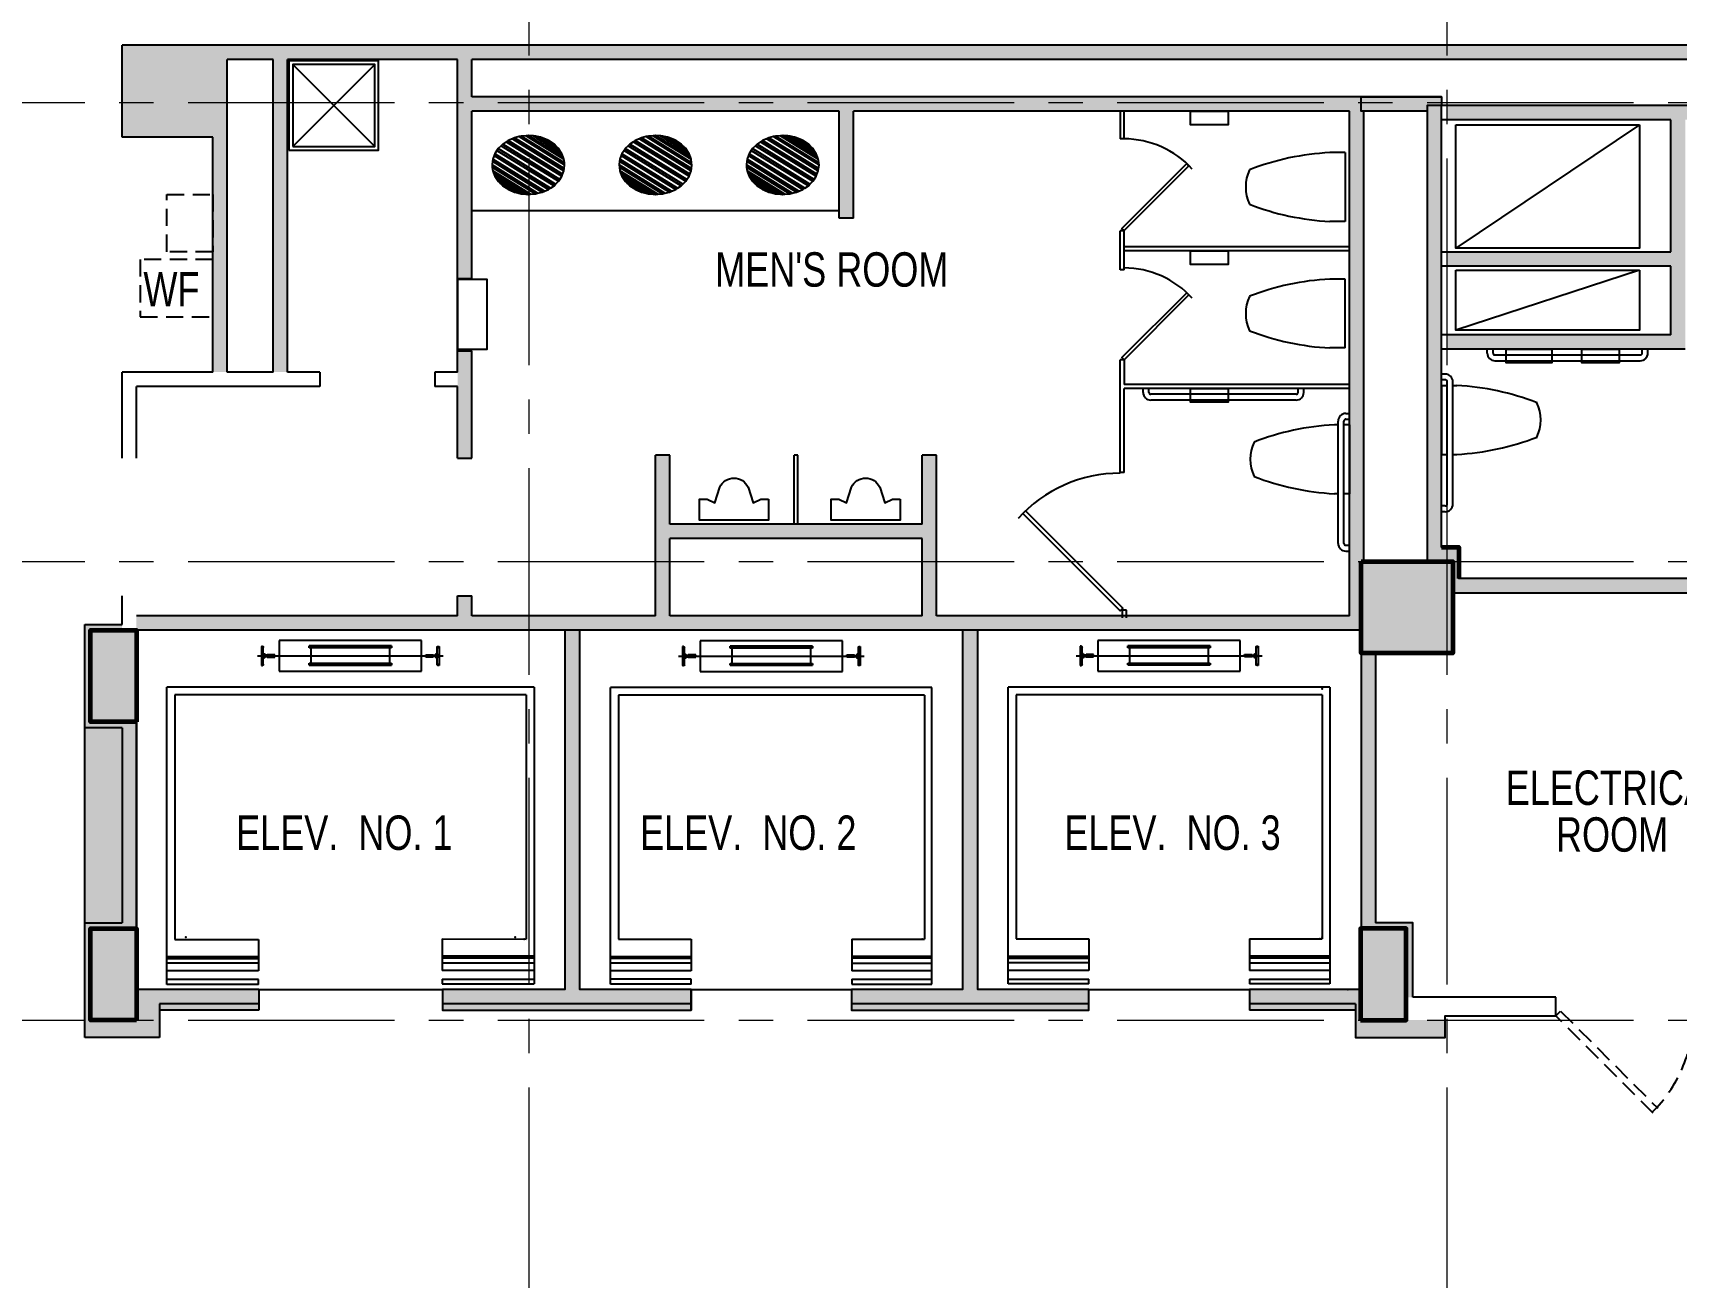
# Model space of a CAD drawing. Header units: inches. Extents: x -58 to 2079, y -173 to 1932.
# Drawn here: x 549.2 to 978.9, y 803.8 to 1129.3 of the extents above; entities that cross this region are included whole.
import ezdxf
from ezdxf.enums import TextEntityAlignment as Align

# ---------------------------------------------------------------- set-up
doc = ezdxf.new("R2010")
doc.units = ezdxf.units.IN
doc.header["$LTSCALE"] = 72
doc.header["$MEASUREMENT"] = 0
doc.linetypes.add('CENTER2', pattern=[1.125, 0.75, -0.125, 0.125, -0.125])
doc.linetypes.add('HIDDEN4', pattern=[0.09375, 0.0625, -0.03125])
doc.layers.get('0').update_dxf_attribs({"linetype": 'CONTINUOUS'})
for name, color, linetype in [('A-Anno-Bldg', 7, 'CONTINUOUS'), ('A-Door-Demo', 7, 'HIDDEN4'), ('A-Flor-Evtr', 144, 'CONTINUOUS'), ('A-Flor-Pfix-Demo', 7, 'HIDDEN4'), ('A-Flor-Pfix-Exst', 43, 'CONTINUOUS'), ('A-Flor-Spcl', 6, 'CONTINUOUS'), ('A-Wall-Bldg', 235, 'CONTINUOUS')]:
    doc.layers.add(name, color=color, linetype=linetype)
doc.layers.add('S-Cols-Patt', color=5, linetype='CONTINUOUS', lineweight=60)
doc.layers.add('S-Grid', color=8, linetype='CENTER2', lineweight=13)
doc.styles.add('1024-3rd Floor Background$0$ARIAL', font='arial.ttf', dxfattribs={"width": 0.75, "height": 12})

msp = doc.modelspace()

# ---------------------------------------------------------------- hatches: boundary and pattern name
at = {"true_color": 0x939598}
h = msp.add_hatch(color=252, dxfattribs=at)
h.dxf.hatch_style = 1
h.paths.add_polyline_path([(679, 1126), (572.5, 1126), (572.5, 1111), (600, 1111), (600, 1122.25), (612, 1122.25), (612, 1111), (615.75, 1111), (615.75, 1122.25), (660.25, 1122.25), (660.25, 1111), (679, 1111), (679, 1112.5), (664, 1112.5), (664, 1122.25), (679, 1122.25)])
h.paths.add_polyline_path([(664, 1108.75), (679, 1108.75), (679, 1111), (660.25, 1111), (660.25, 1065), (664, 1065)])
h.paths.add_polyline_path([(600, 1111), (572.5, 1111), (572.5, 1102), (596.25, 1102), (596.25, 1040.5), (600, 1040.5)])
h.paths.add_polyline_path([(615.75, 1111), (612, 1111), (612, 1040.5), (615.75, 1040.5)])
h.paths.add_polyline_path([(664, 1046.09), (660.25, 1046.09), (660.25, 1040.5), (660.25, 1036.75), (660.25, 1018), (664, 1018)])
h.paths.add_polyline_path([(919, 1126), (679, 1126), (679, 1122.25), (919, 1122.25)])
h = msp.add_hatch(color=252, dxfattribs=at)
h.dxf.hatch_style = 1
h.paths.add_polyline_path([(1159, 1110.25), (919, 1110.25), (919, 1106.5), (977.5, 1106.5), (977.5, 1072), (919, 1072), (919, 1068.25), (977.5, 1068.25), (977.5, 1050.25), (919, 1050.25), (919, 1046.5), (981.25, 1046.5), (981.25, 1106.5), (1113.25, 1106.5), (1113.25, 1046.5), (1117, 1046.5), (1117, 1106.5), (1159, 1106.5)])
h.paths.add_polyline_path([(1159, 1126), (919, 1126), (919, 1122.25), (1159, 1122.25)])
h.paths.add_polyline_path([(1213, 1126), (1159, 1126), (1159, 1122.25), (1213, 1122.25)])
h.paths.add_polyline_path([(1213, 1110.25), (1159, 1110.25), (1159, 1106.5), (1213, 1106.5)])
h.paths.add_polyline_path([(1265.5, 1126), (1216.75, 1126), (1216.75, 1122.25), (1230.75, 1122.25), (1230.75, 1111), (1234.5, 1111), (1234.5, 1122.25), (1242.75, 1122.25), (1246.5, 1122.25), (1246.5, 1122.25), (1265.5, 1122.25)])
h.paths.add_polyline_path([(1246.5, 1122.25), (1242.75, 1122.25), (1242.75, 1111), (1246.5, 1111)], flags=17)
h.paths.add_polyline_path([(1246.5, 1111), (1242.75, 1111), (1242.75, 1064.5), (1261.75, 1064.5), (1261.75, 1060.52), (1265.5, 1060.52), (1265.5, 1068.25), (1246.5, 1068.25)])
h.paths.add_polyline_path([(1234.5, 1111), (1230.75, 1111), (1230.75, 1068.25), (1216.75, 1068.25), (1216.75, 1064.5), (1242.75, 1064.5), (1242.75, 1068.25), (1234.5, 1068.25)])
h = msp.add_hatch(color=252, dxfattribs=at)
h.dxf.hatch_style = 1
h.paths.add_polyline_path([(896.52, 1111), (679, 1111), (679, 1108.75), (760, 1108.75), (760, 1080.75), (763.75, 1080.75), (763.75, 1108.75), (893.5, 1108.75), (893.5, 991), (897.25, 991), (897.25, 1108.75), (896.52, 1108.75)])
h.paths.add_polyline_path([(896.52, 1112.5), (679, 1112.5), (679, 1111), (896.52, 1111)])
h.paths.add_polyline_path([(913.75, 1110.25), (917.5, 1110.25), (917.5, 1111), (896.52, 1111), (896.52, 1108.75), (913.75, 1108.75)])
h.paths.add_polyline_path([(917.5, 1112.5), (896.52, 1112.5), (896.52, 1111), (917.5, 1111)])
h.paths.add_polyline_path([(917.5, 1110.25), (913.75, 1110.25), (913.75, 1108.75), (913.75, 991), (919, 991), (919, 994.75), (917.5, 994.75)])
h = msp.add_hatch(color=252, dxfattribs=at)
h.dxf.hatch_style = 1
h.paths.add_polyline_path([(896.52, 991), (893.5, 991), (893.5, 976.75), (785.5, 976.75), (785.5, 991), (781.75, 991), (781.75, 976.75), (715.75, 976.75), (715.75, 991), (712, 991), (712, 976.75), (679, 976.75), (679, 973), (896.52, 973)])
h.paths.add_polyline_path([(679, 976.75), (664, 976.75), (664, 982), (660.25, 982), (660.25, 976.75), (576.25, 976.75), (576.25, 973), (576.25, 973), (679, 973)])
h.paths.add_polyline_path([(715.75, 1018.75), (712, 1018.75), (712, 991), (715.75, 991), (715.75, 997), (781.75, 997), (781.75, 991), (785.5, 991), (785.5, 1018.75), (781.75, 1018.75), (781.75, 1000.75), (715.75, 1000.75)])
h.paths.add_polyline_path([(692.25, 973), (688.25, 973), (688.25, 879), (679, 879), (679, 875.25), (721.28, 875.25), (721.28, 879), (692.25, 879)])
h.paths.add_polyline_path([(679, 879), (656.28, 879), (656.28, 875.25), (679, 875.25)])
h.paths.add_polyline_path([(582.28, 875.25), (608.28, 875.25), (608.28, 879), (576.28, 879), (576.28, 871), (582.28, 871)])
h.paths.add_polyline_path([(582.28, 871), (562.75, 871), (562.75, 866.5), (582.28, 866.5)])
h.paths.add_polyline_path([(572.5, 947.5), (562.75, 947.5), (562.75, 896.5), (572.5, 896.5)], flags=17)
h.paths.add_polyline_path([(576.25, 949), (564.25, 949), (564.25, 973), (572.5, 973), (572.5, 974.5), (562.75, 974.5), (562.75, 947.5), (572.5, 947.5), (572.5, 896.5), (562.75, 896.5), (562.75, 871), (564.28, 871), (564.28, 895), (576.25, 895)])
h.paths.add_polyline_path([(825.28, 879), (796.25, 879), (796.25, 973), (792.25, 973), (792.25, 879), (763.28, 879), (763.28, 875.25), (825.28, 875.25)])
h.paths.add_polyline_path([(825.28, 875.25), (763.28, 875.25), (763.28, 873.63), (825.28, 873.63)])
h.paths.add_polyline_path([(900.27, 967), (896.52, 967), (896.52, 895), (908.32, 895), (908.32, 877), (910.02, 877), (910.02, 896.5), (900.27, 896.5)])
h.paths.add_polyline_path([(896.32, 879), (867.28, 879), (867.28, 875.25), (895.02, 875.25), (895.02, 871), (896.32, 871)])
h.paths.add_polyline_path([(918.52, 871), (895.02, 871), (895.02, 866.5), (918.52, 866.5)])
h.paths.add_polyline_path([(895.02, 875.25), (867.28, 875.25), (867.28, 873.63), (895.02, 873.63)], flags=17)
h = msp.add_hatch(color=252, dxfattribs=at)
h.dxf.hatch_style = 1
h.paths.add_polyline_path([(1033.88, 986.5), (922.02, 986.5), (922.02, 991), (920.52, 991), (920.52, 982.75), (1030.12, 982.75), (1030.12, 877), (983.42, 877), (983.42, 872.12), (1245, 872.12), (1245, 863.25), (1277, 863.25), (1277, 883.75), (1265.5, 883.75), (1265.5, 933.06), (1261.12, 933.06), (1261.12, 879), (1273.77, 879), (1273.77, 867), (1249.77, 867), (1249.75, 877), (1055.12, 877), (1055.12, 971), (1261.12, 971), (1261.12, 969.06), (1265.5, 969.06), (1265.5, 991), (1261.75, 991), (1261.75, 975.75), (1213, 975.75), (1113.25, 975.75), (1108.49, 975.75), (1033.88, 975.75)])
h.paths.add_polyline_path([(1033.88, 971), (1051.38, 971), (1051.38, 900.75), (1033.88, 900.75)], flags=16)
h.paths.add_polyline_path([(1033.88, 897), (1051.38, 897), (1051.38, 877), (1033.88, 877)], flags=16)
h.paths.add_polyline_path([(922.02, 994.75), (919, 994.75), (919, 991), (922.02, 991)])
h = msp.add_hatch(color=252, dxfattribs=at)
h.dxf.hatch_style = 1
h.paths.add_polyline_path([(679, 875.25), (656.28, 875.25), (656.28, 873.63), (679, 873.63)])
h.paths.add_polyline_path([(721.28, 875.25), (679, 875.25), (679, 873.63), (721.28, 873.63)])
h.paths.add_polyline_path([(608.28, 875.25), (582.28, 875.25), (582.28, 873.63), (608.28, 873.63)])
at = {"layer": 'S-Cols-Patt'}
h = msp.add_hatch(color=256, dxfattribs=at)
h.paths.add_polyline_path([(576.28, 747), (564.28, 747), (564.28, 723), (576.28, 723)])
h.paths.add_polyline_path([(576.28, 669), (564.28, 669), (564.28, 645), (576.28, 645)])
h.paths.add_polyline_path([(1273.77, 867), (1273.77, 879), (1249.77, 879), (1249.77, 867)])
h.paths.add_polyline_path([(896.52, 991), (920.52, 991), (920.52, 967), (896.52, 967)])
h.paths.add_polyline_path([(896.32, 871), (908.32, 871), (908.32, 895), (896.32, 895)])
h.paths.add_polyline_path([(576.28, 871), (564.28, 871), (564.28, 895), (576.28, 895)])
h.paths.add_polyline_path([(576.25, 949), (564.25, 949), (564.25, 973), (576.25, 973)])

# ---------------------------------------------------------------- linework, layer by layer
at = {"layer": 'A-Door-Demo', "transparency": 33554687}
msp.add_lwpolyline([(972.88, 846.67), (947.42, 872.12), (948.66, 873.36), (974.08, 847.94)], dxfattribs=at)
msp.add_arc((947.41, 872.65), 36.02, 314.4211, 358.3703, dxfattribs=at)
at = {"layer": 'A-Flor-Evtr'}
for p, q in [((609.24, 968.77), (608.93, 968.77)), ((608.93, 968.77), (608.93, 963.77)), ((609.43, 966.65), (609.43, 968.59)), ((650.8, 970.27), (613.55, 970.27)), ((613.55, 970.27), (613.55, 962.27)), ((642.93, 968.87), (621.43, 968.87)), ((621.43, 968.37), (621.43, 968.87)), ((642.93, 968.37), (621.43, 968.37)), ((621.93, 964.37), (621.93, 968.37)), ((642.43, 968.37), (642.43, 964.37)), ((642.93, 968.87), (642.93, 968.37)), ((650.8, 962.27), (650.8, 970.27)), ((654.93, 966.65), (654.93, 968.59)), ((655.12, 968.77), (655.43, 968.77)), ((655.43, 968.77), (655.43, 963.77)), ((719.04, 968.73), (719.04, 963.73)), ((719.35, 968.73), (719.04, 968.73)), ((719.54, 966.61), (719.54, 968.55)), ((760.91, 970.23), (723.66, 970.23)), ((723.66, 970.23), (723.66, 962.23)), ((753.04, 968.83), (731.54, 968.83)), ((731.54, 968.33), (731.54, 968.83)), ((753.04, 968.33), (731.54, 968.33)), ((732.04, 964.33), (732.04, 968.33)), ((752.54, 968.33), (752.54, 964.33)), ((753.04, 968.83), (753.04, 968.33)), ((760.91, 962.23), (760.91, 970.23)), ((765.04, 966.61), (765.04, 968.55)), ((765.23, 968.73), (765.54, 968.73)), ((765.54, 968.73), (765.54, 963.73)), ((823.04, 968.81), (823.04, 963.81)), ((823.35, 968.81), (823.04, 968.81)), ((823.54, 966.68), (823.54, 968.62)), ((864.91, 970.31), (827.66, 970.31)), ((827.66, 970.31), (827.66, 962.31)), ((857.04, 968.91), (835.54, 968.91)), ((835.54, 968.41), (835.54, 968.91)), ((857.04, 968.41), (835.54, 968.41)), ((836.04, 964.41), (836.04, 968.41)), ((856.54, 968.41), (856.54, 964.41)), ((857.04, 968.91), (857.04, 968.41)), ((864.91, 962.31), (864.91, 970.31)), ((869.04, 966.68), (869.04, 968.62)), ((869.23, 968.81), (869.54, 968.81)), ((869.54, 968.81), (869.54, 963.81)), ((607.88, 966.27), (656.48, 966.27)), ((608.93, 963.77), (609.24, 963.77)), ((609.43, 963.96), (609.43, 965.9)), ((610.46, 966.46), (609.62, 966.46)), ((609.62, 966.09), (610.46, 966.09)), ((612.43, 966.59), (610.46, 966.59)), ((610.46, 966.59), (610.46, 966.46)), ((610.46, 966.09), (610.46, 965.96)), ((610.46, 965.96), (612.43, 965.96)), ((612.43, 965.96), (612.43, 966.59)), ((612.43, 965.96), (612.43, 966.59)), ((621.43, 964.37), (642.93, 964.37)), ((621.43, 963.87), (621.43, 964.37)), ((621.43, 963.87), (642.93, 963.87)), ((642.93, 964.37), (642.93, 963.87)), ((651.93, 966.59), (653.9, 966.59)), ((651.93, 965.96), (651.93, 966.59)), ((651.93, 965.96), (651.93, 966.59)), ((653.9, 965.96), (651.93, 965.96)), ((653.9, 966.59), (653.9, 966.46)), ((653.9, 966.46), (654.74, 966.46)), ((654.74, 966.09), (653.9, 966.09)), ((653.9, 966.09), (653.9, 965.96)), ((654.93, 963.96), (654.93, 965.9)), ((655.43, 963.77), (655.12, 963.77)), ((717.99, 966.23), (766.59, 966.23)), ((719.04, 963.73), (719.35, 963.73)), ((719.54, 963.92), (719.54, 965.86)), ((720.57, 966.42), (719.73, 966.42)), ((719.73, 966.05), (720.57, 966.05)), ((720.57, 966.55), (720.57, 966.42)), ((722.54, 966.55), (720.57, 966.55)), ((720.57, 966.05), (720.57, 965.92)), ((720.57, 965.92), (722.54, 965.92)), ((722.54, 965.92), (722.54, 966.55)), ((722.54, 965.92), (722.54, 966.55)), ((731.54, 964.33), (753.04, 964.33)), ((731.54, 963.83), (731.54, 964.33)), ((731.54, 963.83), (753.04, 963.83)), ((753.04, 964.33), (753.04, 963.83)), ((762.04, 965.92), (762.04, 966.55)), ((762.04, 965.92), (762.04, 966.55)), ((762.04, 966.55), (764.01, 966.55)), ((764.01, 965.92), (762.04, 965.92)), ((764.01, 966.55), (764.01, 966.42)), ((764.01, 966.42), (764.85, 966.42)), ((764.01, 966.05), (764.01, 965.92)), ((764.85, 966.05), (764.01, 966.05)), ((765.04, 963.92), (765.04, 965.86)), ((765.54, 963.73), (765.23, 963.73)), ((821.99, 966.31), (870.59, 966.31)), ((823.04, 963.81), (823.35, 963.81)), ((823.54, 964), (823.54, 965.93)), ((824.57, 966.5), (823.73, 966.5)), ((823.73, 966.12), (824.57, 966.12)), ((824.57, 966.62), (824.57, 966.5)), ((826.54, 966.62), (824.57, 966.62)), ((824.57, 966.12), (824.57, 966)), ((824.57, 966), (826.54, 966)), ((826.54, 966), (826.54, 966.62)), ((826.54, 966), (826.54, 966.62)), ((835.54, 964.41), (857.04, 964.41)), ((835.54, 963.91), (835.54, 964.41)), ((835.54, 963.91), (857.04, 963.91)), ((857.04, 964.41), (857.04, 963.91)), ((866.04, 966), (866.04, 966.62)), ((866.04, 966), (866.04, 966.62)), ((866.04, 966.62), (868.01, 966.62)), ((868.01, 966), (866.04, 966)), ((868.01, 966.62), (868.01, 966.5)), ((868.01, 966.5), (868.85, 966.5)), ((868.01, 966.12), (868.01, 966)), ((868.85, 966.12), (868.01, 966.12)), ((869.04, 964), (869.04, 965.93)), ((869.54, 963.81), (869.23, 963.81)), ((613.55, 962.27), (650.8, 962.27)), ((723.66, 962.23), (760.91, 962.23)), ((827.66, 962.31), (864.91, 962.31)), ((680.25, 958.09), (584.25, 958.09)), ((584.25, 880.37), (584.25, 958.09)), ((586.29, 956.09), (586.29, 892.12)), ((678.21, 956.09), (586.29, 956.09)), ((678.21, 956.09), (678.21, 892.22)), ((680.25, 958.09), (680.25, 880.47)), ((700.25, 880.43), (700.25, 958.05)), ((784.25, 958.05), (700.25, 958.05)), ((702.29, 956.05), (702.29, 892.18)), ((782.29, 956.05), (702.29, 956.05)), ((782.29, 956.05), (782.29, 892.18)), ((784.25, 880.43), (784.25, 958.05)), ((804.25, 880.5), (804.25, 958.13)), ((888.33, 958.13), (804.25, 958.13)), ((806.29, 956.13), (806.29, 892.25)), ((886.29, 956.13), (806.29, 956.13)), ((886.29, 956.13), (886.29, 892.25)), ((888.33, 958.13), (888.33, 880.5)), ((586.29, 892.12), (608.19, 892.12)), ((608.19, 892.12), (608.19, 883.87)), ((656.25, 892.24), (678.21, 892.22)), ((656.25, 892.24), (656.25, 883.99)), ((702.29, 892.18), (721.29, 892.18)), ((721.29, 892.18), (721.29, 883.93)), ((763.29, 892.18), (763.29, 883.93)), ((763.29, 892.18), (782.29, 892.18)), ((806.29, 892.25), (825.29, 892.25)), ((825.29, 892.25), (825.29, 884)), ((867.29, 892.25), (886.29, 892.25)), ((867.29, 892.25), (867.29, 884)), ((584.25, 887.62), (608.19, 887.62)), ((584.25, 887.12), (608.19, 887.12)), ((608.19, 885.87), (584.25, 885.87)), ((680.25, 887.72), (656.25, 887.74)), ((680.25, 887.22), (656.25, 887.24)), ((656.25, 885.99), (680.25, 885.97)), ((700.25, 887.68), (721.29, 887.68)), ((700.25, 887.18), (721.29, 887.18)), ((721.29, 885.93), (700.25, 885.93)), ((784.25, 887.68), (763.29, 887.68)), ((784.25, 887.18), (763.29, 887.18)), ((763.29, 885.93), (784.25, 885.93)), ((804.25, 887.75), (825.29, 887.75)), ((804.25, 887.25), (825.29, 887.25)), ((825.29, 886), (804.25, 886)), ((888.33, 887.75), (867.29, 887.75)), ((888.33, 887.25), (867.29, 887.25)), ((867.29, 886), (888.33, 886)), ((608.19, 883.87), (584.25, 883.87)), ((608.19, 881.62), (584.25, 881.62)), ((608.19, 880.37), (608.19, 881.62)), ((680.25, 883.97), (656.25, 883.99)), ((656.25, 881.74), (680.25, 881.72)), ((656.25, 881.74), (656.25, 880.49)), ((721.29, 883.93), (700.25, 883.93)), ((721.29, 881.68), (700.25, 881.68)), ((721.29, 880.43), (721.29, 881.68)), ((784.25, 883.93), (763.29, 883.93)), ((763.29, 881.68), (784.25, 881.68)), ((763.29, 881.68), (763.29, 880.43)), ((825.29, 884), (804.25, 884)), ((804.25, 881.75), (825.29, 881.75)), ((825.29, 880.5), (825.29, 881.75)), ((888.33, 884), (867.29, 884)), ((867.29, 881.75), (888.33, 881.75)), ((867.29, 881.75), (867.29, 880.5)), ((608.19, 880.37), (584.25, 880.37)), ((608.28, 879), (656.28, 879)), ((656.25, 880.49), (680.25, 880.47)), ((721.29, 880.43), (700.25, 880.43)), ((721.28, 879), (763.28, 879)), ((763.29, 880.43), (784.25, 880.43)), ((825.29, 880.5), (804.25, 880.5)), ((825.29, 879), (867.29, 879)), ((888.33, 880.5), (867.29, 880.5))]:
    msp.add_line(p, q, dxfattribs=at)
for centre in [(609.24, 968.59), (609.62, 966.65), (654.74, 966.65), (655.12, 968.59), (719.35, 968.55), (765.23, 968.55), (823.35, 968.62), (823.73, 966.68), (868.85, 966.68), (869.23, 968.62), (609.24, 963.96), (609.62, 965.9), (654.74, 965.9), (655.12, 963.96), (719.35, 963.92), (719.73, 966.61), (719.73, 965.86), (764.85, 966.61), (764.85, 965.86), (765.23, 963.92), (823.35, 964), (823.73, 965.93), (868.85, 965.93), (869.23, 964)]:
    msp.add_circle(centre, 0.188, dxfattribs=at)
for p in [(886.28, 957.68), (589.14, 892.68), (675.28, 892.68), (677.65, 892.22), (781.72, 892.18), (885.72, 892.25), (886.28, 892.68)]:
    msp.add_point(p, dxfattribs=at)
at = {"layer": 'A-Flor-Pfix-Demo'}
for points in [[(584.25, 1087), (596.25, 1087), (596.25, 1072), (584.25, 1072)], [(596.25, 1070), (577.25, 1070), (577.25, 1055), (596.25, 1055)]]:
    msp.add_lwpolyline(points, close=True, dxfattribs=at)
at = {"layer": 'A-Flor-Pfix-Exst'}
for p, q in [((617.12, 1099.54), (638.57, 1120.99)), ((617.12, 1120.99), (638.57, 1099.54)), ((833.52, 1108.75), (833.52, 1101.52)), ((834.52, 1101.52), (834.52, 1108.75)), ((834.52, 1101.52), (833.52, 1101.52)), ((892.32, 1097.92), (888.32, 1097.92)), ((892.32, 1097.92), (892.32, 1079.92)), ((664, 1082.75), (760, 1082.75)), ((892.32, 1079.92), (888.32, 1079.92)), ((833.5, 1067.26), (833.5, 1077.5)), ((834.52, 1077.5), (833.5, 1077.5)), ((834.52, 1067.26), (834.52, 1077.5)), ((893.5, 1073.25), (834.52, 1073.25)), ((893.5, 1072.25), (834.52, 1072.25)), ((834.52, 1067.26), (833.5, 1067.26)), ((892.32, 1064.83), (888.32, 1064.83)), ((892.32, 1046.83), (892.32, 1064.83)), ((892.32, 1046.83), (888.32, 1046.83)), ((929.5, 1045.5), (929.5, 1046.5)), ((931, 1045.5), (931, 1046.5)), ((931.5, 1045), (969.5, 1045)), ((970, 1045.5), (970, 1046.5)), ((971.5, 1045.5), (971.5, 1046.5)), ((833.5, 1014.21), (833.5, 1043.75)), ((834.52, 1043.75), (833.5, 1043.75)), ((834.52, 1043.75), (834.52, 1037.25)), ((918.5, 1040), (917.5, 1040)), ((931.5, 1043.5), (969.5, 1043.5)), ((834.5, 1014.21), (834.5, 1036.25)), ((893.52, 1036.25), (834.5, 1036.25)), ((893.52, 1037.25), (834.52, 1037.25)), ((839.5, 1035.21), (839.5, 1036.21)), ((841, 1035.21), (841, 1036.21)), ((880, 1035.21), (880, 1036.21)), ((881.5, 1035.21), (881.5, 1036.21)), ((918.5, 1038.5), (917.5, 1038.5)), ((917.5, 1037), (917.5, 1019)), ((917.5, 1037), (919, 1037)), ((919, 1006), (919, 1038)), ((920.5, 1006), (920.5, 1038)), ((920.5, 1037), (921.5, 1037)), ((879.5, 1034.71), (841.5, 1034.71)), ((879.5, 1033.21), (841.5, 1033.21)), ((890.5, 995.71), (890.5, 1027.71)), ((892, 995.71), (892, 1027.71)), ((892.5, 1029.71), (893.5, 1029.71)), ((892.5, 1028.21), (893.5, 1028.21)), ((890.5, 1026.71), (889.5, 1026.71)), ((893.5, 1026.71), (892, 1026.71)), ((893.5, 1026.71), (893.5, 1008.71)), ((748.25, 1000.75), (748.25, 1018.75)), ((749.25, 1018.75), (748.25, 1018.75)), ((749.25, 1000.75), (749.25, 1018.75)), ((917.5, 1019), (919, 1019)), ((920.5, 1019), (921.5, 1019)), ((834.5, 1014.21), (833.5, 1014.21)), ((890.5, 1008.71), (889.5, 1008.71)), ((893.5, 1008.71), (892, 1008.71)), ((918.5, 1005.5), (917.5, 1005.5)), ((918.5, 1004), (917.5, 1004)), ((892.5, 995.21), (893.5, 995.21)), ((892.5, 993.71), (893.5, 993.71)), ((834.15, 976.25), (834.15, 978.21)), ((835.15, 978.21), (834.15, 978.21)), ((835.15, 976.25), (835.15, 978.21))]:
    msp.add_line(p, q, dxfattribs=at)
for points in [[(616.14, 1098.56), (639.54, 1098.56), (639.54, 1121.96), (616.14, 1121.96)], [(617.12, 1099.54), (638.57, 1099.54), (638.57, 1120.99), (617.12, 1120.99)], [(851.93, 1108.75), (861.72, 1108.75), (861.72, 1105.16), (851.93, 1105.16)], [(851.49, 1094.49), (834.52, 1077.52), (833.95, 1078.09), (850.92, 1095.06)], [(851.93, 1072.25), (861.72, 1072.25), (861.72, 1068.66), (851.93, 1068.66)], [(660.31, 1064.78), (667.89, 1064.78), (667.89, 1046.42), (660.31, 1046.42)], [(851.49, 1060.72), (834.52, 1043.75), (833.95, 1044.31), (850.92, 1061.28)], [(934.46, 1046.5), (946.33, 1046.5), (946.33, 1042.91), (934.46, 1042.91)], [(954.18, 1046.5), (963.98, 1046.5), (963.98, 1042.91), (954.18, 1042.91)], [(851.93, 1036.25), (861.72, 1036.25), (861.72, 1032.66), (851.93, 1032.66)], [(808.04, 1003.52), (833.5, 978.07), (834.21, 978.78), (808.75, 1004.23)]]:
    msp.add_lwpolyline(points, close=True, dxfattribs=at)
for points in [[(741.51, 1007.31), (741.51, 1001.81), (723.51, 1001.81), (723.51, 1007.31), (725.51, 1007.31), (727.5, 1006.31), (728.82, 1010.4, -0.6533), (736.19, 1010.4), (737.51, 1006.31), (739.51, 1007.31), (741.51, 1007.31)], [(775.93, 1007.31), (775.93, 1001.81), (757.93, 1001.81), (757.93, 1007.31), (759.93, 1007.31), (761.93, 1006.31), (763.25, 1010.4, -0.6533), (770.62, 1010.4), (771.93, 1006.31), (773.93, 1007.31), (775.93, 1007.31)]]:
    msp.add_lwpolyline(points, format="xyb", dxfattribs=at)
for centre, radius, start, end in [((834.52, 1077.52), 24, 42.0836, 90), ((891.83, 1030.3), 67.72, 92.9706, 111.2189), ((876.94, 1088.92), 10.62, 154.9424, 205.0576), ((891.83, 1147.55), 67.72, 248.7811, 267.0294), ((834.52, 1043.75), 24, 42.0836, 90), ((891.83, 997.21), 67.72, 92.9706, 111.2189), ((876.94, 1055.83), 10.62, 154.9424, 205.0576), ((891.83, 1114.46), 67.72, 248.7811, 267.0294), ((931.5, 1045.5), 2, 180, 270), ((931.5, 1045.5), 0.5, 180, 270), ((969.5, 1045.5), 0.5, 270, 0), ((969.5, 1045.5), 2, 270, 0), ((918.5, 1038), 2, 0, 90), ((918.5, 1038), 0.5, 0, 90), ((917.99, 969.37), 67.72, 68.7811, 87.0294), ((841.5, 1035.21), 2, 180, 270), ((841.5, 1035.21), 0.5, 180, 270), ((879.5, 1035.21), 2, 270, 0), ((879.5, 1035.21), 0.5, 270, 0), ((932.87, 1028), 10.62, 334.9424, 25.0576), ((892.5, 1027.71), 2, 90, 180), ((892.5, 1027.71), 0.5, 90, 180), ((893.01, 959.08), 67.72, 92.9706, 111.2189), ((917.99, 1086.63), 67.72, 272.9706, 291.2189), ((878.12, 1017.71), 10.62, 154.9424, 205.0576), ((833.5, 978.07), 36, 90, 137.9164), ((893.01, 1076.34), 67.72, 248.7811, 267.0294), ((918.5, 1006), 0.5, 270, 0), ((918.5, 1006), 2, 270, 0), ((892.5, 995.71), 2, 180, 270), ((892.5, 995.71), 0.5, 180, 270)]:
    msp.add_arc(centre, radius, start, end, dxfattribs=at)
at = {"layer": 'A-Flor-Spcl'}
for p, q in [((921.28, 1105.22), (969.28, 1105.22)), ((969.28, 1105.22), (921.28, 1072.91)), ((921.28, 1067.14), (969.28, 1067.14)), ((969.28, 1067.14), (921.28, 1051.45))]:
    msp.add_line(p, q, dxfattribs=at)
for points in [[(969.28, 1105.22), (969.28, 1072.91), (921.28, 1072.91), (921.28, 1105.22)], [(969.28, 1067.14), (969.28, 1051.45), (921.28, 1051.45), (921.28, 1067.14)]]:
    msp.add_lwpolyline(points, dxfattribs=at)
at = {"layer": 'A-Wall-Bldg'}
for p, q in [((1265.5, 1126), (572.5, 1126)), ((572.5, 1102), (572.5, 1126)), ((600, 1040.5), (600, 1122.25)), ((612, 1122.25), (600, 1122.25)), ((612, 1040.5), (612, 1122.25)), ((615.75, 1040.5), (615.75, 1122.25)), ((660.25, 1122.25), (615.75, 1122.25)), ((660.25, 1040.5), (660.25, 1122.25)), ((1213, 1122.25), (664, 1122.25)), ((664, 1112.5), (664, 1122.25)), ((917.5, 1112.5), (664, 1112.5)), ((760, 1108.75), (664, 1108.75)), ((664, 1065), (664, 1108.75)), ((760, 1080.75), (760, 1108.75)), ((763.75, 1080.75), (763.75, 1108.75)), ((893.5, 1108.75), (763.75, 1108.75)), ((893.5, 976.75), (893.5, 1108.75)), ((913.75, 1108.75), (897.25, 1108.75)), ((913.75, 1108.75), (897.25, 1108.75)), ((897.25, 991), (897.25, 1108.75)), ((1213, 1110.25), (917.5, 1110.25)), ((977.5, 1106.5), (917.5, 1106.5)), ((977.5, 1072), (977.5, 1106.5)), ((596.25, 1102), (572.5, 1102)), ((596.25, 1040.5), (596.25, 1102)), ((763.75, 1080.75), (760, 1080.75)), ((917.5, 1072), (977.5, 1072)), ((977.5, 1068.25), (917.5, 1068.25)), ((977.5, 1050.25), (977.5, 1068.25)), ((660.25, 1046.09), (660.25, 1065)), ((660.25, 1065), (664, 1065)), ((977.5, 1050.25), (917.5, 1050.25)), ((660.25, 1046.09), (664, 1046.09)), ((664, 1018), (664, 1046.09)), ((981.25, 1046.5), (917.5, 1046.5)), ((596.25, 1040.5), (572.5, 1040.5)), ((572.5, 1018), (572.5, 1040.5)), ((612, 1040.5), (600, 1040.5)), ((624.25, 1040.5), (615.75, 1040.5)), ((624.25, 1040.5), (624.25, 1036.75)), ((660.25, 1040.5), (654.25, 1040.5)), ((654.25, 1040.5), (654.25, 1036.75)), ((624.25, 1036.75), (576.25, 1036.75)), ((576.25, 1018), (576.25, 1036.75)), ((660.25, 1036.75), (654.25, 1036.75)), ((660.25, 1018), (660.25, 1036.75)), ((712, 976.75), (712, 1018.75)), ((715.75, 1018.75), (712, 1018.75)), ((715.75, 1000.75), (715.75, 1018.75)), ((785.5, 1018.75), (781.75, 1018.75)), ((781.75, 1000.75), (781.75, 1018.75)), ((785.5, 976.75), (785.5, 1018.75)), ((660.25, 1018), (664, 1018)), ((781.75, 1000.75), (715.75, 1000.75)), ((715.75, 976.75), (715.75, 997)), ((781.75, 997), (715.75, 997)), ((781.75, 976.75), (781.75, 997)), ((572.5, 974.5), (572.5, 982)), ((660.25, 976.75), (660.25, 982)), ((660.25, 982), (664, 982)), ((664, 976.75), (664, 982)), ((660.25, 976.75), (576.25, 976.75)), ((712, 976.75), (664, 976.75)), ((781.75, 976.75), (715.75, 976.75)), ((893.5, 976.75), (785.5, 976.75)), ((562.75, 866.5), (562.75, 974.5)), ((562.75, 974.5), (572.5, 974.5)), ((562.75, 947.5), (562.75, 974.5)), ((896.52, 973), (576.25, 973)), ((576.25, 879), (576.25, 973)), ((896.52, 969.25), (896.52, 895)), ((900.27, 967), (900.27, 896.5)), ((572.5, 947.5), (562.75, 947.5)), ((572.5, 947.5), (572.5, 896.5)), ((576.25, 949), (576.25, 895)), ((562.75, 896.5), (572.5, 896.5)), ((608.28, 879), (576.28, 879)), ((608.28, 879), (608.28, 875.25)), ((656.28, 879), (656.28, 875.25)), ((721.28, 879), (721.28, 875.25)), ((763.28, 879), (763.28, 875.25)), ((896.52, 879), (867.28, 879)), ((867.28, 879), (867.28, 875.25)), ((582.28, 875.25), (582.28, 866.5)), ((608.28, 875.25), (582.28, 875.25)), ((608.28, 873.63), (582.28, 873.63)), ((608.28, 875.25), (608.28, 873.63)), ((721.28, 875.25), (656.28, 875.25)), ((656.28, 875.25), (656.28, 873.63)), ((656.28, 873.63), (721.28, 873.63)), ((721.28, 875.25), (721.28, 873.63)), ((763.28, 875.25), (763.28, 873.63)), ((825.28, 875.25), (763.28, 875.25)), ((763.28, 873.63), (825.28, 873.63)), ((867.28, 875.25), (867.28, 873.63)), ((895.02, 875.25), (867.28, 875.25)), ((895.02, 873.63), (867.28, 873.63)), ((582.28, 866.5), (562.75, 866.5))]:
    msp.add_line(p, q, dxfattribs=at)
at = {"layer": 'A-Wall-Bldg', "transparency": 33554687}
msp.add_line((947.42, 877), (910.02, 877), dxfattribs=at)
at = {"layer": 'A-Wall-Bldg'}
for points in [[(896.52, 1112.5), (917.5, 1112.5), (917.5, 1110.25), (913.75, 1110.25), (913.75, 1108.75), (896.52, 1108.75), (896.52, 1112.5)], [(1261.75, 1016.5), (1261.75, 975.75), (1213, 975.75), (1113.25, 975.75), (1108.49, 975.75), (1033.88, 975.75), (1033.88, 986.5), (922.02, 986.5), (922.02, 994.75), (917.5, 994.75), (917.5, 1110.25), (913.75, 1110.25), (913.75, 1108.75), (913.75, 991), (920.52, 991), (920.52, 982.75)], [(920.52, 982.75), (1030.12, 982.75), (1030.12, 877), (983.42, 877), (983.42, 872.12), (1245, 872.12), (1245, 863.25), (1277, 863.25), (1277, 883.75), (1265.5, 883.75), (1265.5, 933.06), (1261.12, 933.06), (1261.12, 879), (1273.77, 879), (1273.77, 867), (1249.77, 867), (1249.75, 877), (1055.12, 877), (1055.12, 971), (1261.12, 971), (1261.12, 969.06), (1265.5, 969.06), (1265.5, 1024.52), (1261.75, 1024.52)], [(688.25, 973), (688.25, 879), (656.28, 879), (656.28, 873.63), (721.28, 873.63), (721.28, 879), (692.25, 879), (692.25, 973), (688.25, 973)], [(792.25, 973), (792.25, 879), (763.28, 879), (763.28, 873.63), (825.28, 873.63), (825.28, 879), (796.25, 879), (796.25, 973), (792.25, 973)], [(910.02, 877), (910.02, 896.5), (900.27, 896.5)], [(895.02, 875.25), (895.02, 866.5), (918.52, 866.5), (918.52, 872.12), (947.42, 872.12), (947.42, 877)]]:
    msp.add_lwpolyline(points, dxfattribs=at)
msp.add_point((893.05, 879), dxfattribs=at)
msp.add_point((893.05, 879), dxfattribs=at)
msp.add_point((893.05, 879), dxfattribs=at)
msp.add_point((893.05, 879), dxfattribs=at)
msp.add_point((893.05, 879), dxfattribs=at)
at = {"layer": 'S-Cols-Patt', "linetype": 'Continuous'}
msp.add_lwpolyline([(917.5, 994.75), (922.02, 994.75), (922.02, 986.5)], dxfattribs=at)
for points in [[(896.52, 991), (920.52, 991), (920.52, 967), (896.52, 967)], [(896.52, 991), (920.52, 991), (920.52, 967), (896.52, 967)], [(576.25, 949), (564.25, 949), (564.25, 973), (576.25, 973)], [(576.28, 871), (564.28, 871), (564.28, 895), (576.28, 895)], [(896.32, 871), (908.32, 871), (908.32, 895), (896.32, 895)]]:
    msp.add_lwpolyline(points, close=True, dxfattribs=at)
at = {"layer": 'S-Grid', "linetype": 'CENTER2'}
for p, q in [((-58.25, 1111), (2079.24, 1111)), ((-58.25, 991), (2079.24, 991)), ((-58.25, 871), (2079.24, 871))]:
    msp.add_line(p, q, dxfattribs=at)
at = {"layer": 'S-Grid', "linetype": 'CENTER2', "flags": 128}
for points in [[(679, -172.63), (679, 1932.4)], [(919, -172.63), (919, 1932.4)]]:
    msp.add_lwpolyline(points, dxfattribs=at)

# ---------------------------------------------------------------- texts
at = {"layer": 'A-Anno-Bldg', "style": '1024-3rd Floor Background$0$ARIAL', "width": 0.75}
for s, p in [("MEN'S ROOM", (758.09, 1067.36)), ('ELECTRICAL', (963.39, 931.8)), ('ELEV.  NO. 1', (630.63, 920.04)), ('ELEV.  NO. 2', (736.24, 920.04)), ('ELEV.  NO. 3', (847.18, 920.04)), ('ROOM', (962.12, 919.57))]:
    msp.add_text(s, height=9, dxfattribs=at).set_placement(p, align=Align.MIDDLE)
at = {"layer": 'A-Flor-Pfix-Demo', "style": '1024-3rd Floor Background$0$ARIAL', "width": 0.75}
msp.add_text('WF', height=9, dxfattribs=at).set_placement((585.42, 1062.19), align=Align.MIDDLE)

# ---------------------------------------------------------------- meshes
at = {"layer": 'A-Flor-Pfix-Exst'}
mesh = msp.add_polyface(dxfattribs=at)
corners = [(673.47, 1088.3), (672.03, 1089.26), (673.81, 1088.16), (671.36, 1089.92), (675.11, 1087.59), (670.85, 1090.43), (675.61, 1087.47), (670.31, 1091.23), (676.89, 1087.16), (669.97, 1091.75), (677.46, 1087.11), (669.63, 1092.66), (678.74, 1087.01), (669.43, 1093.2), (679.34, 1087.05), (669.31, 1094.15), (680.6, 1087.16), (669.25, 1094.7), (681.18, 1087.3), (669.36, 1095.66), (682.38, 1087.59), (669.43, 1096.2), (682.93, 1087.83), (669.78, 1097.13), (684.02, 1088.3), (669.97, 1097.64), (684.51, 1088.63), (670.54, 1098.51), (685.46, 1089.26), (670.85, 1098.97), (685.87, 1089.66), (671.62, 1099.74), (686.64, 1090.43), (672.03, 1100.14), (686.95, 1090.89), (672.98, 1100.77), (687.52, 1091.75), (673.47, 1101.09), (687.71, 1092.26), (674.56, 1101.57), (688.06, 1093.2), (675.11, 1101.8), (688.13, 1093.73), (688.24, 1094.7), (676.31, 1102.1), (688.24, 1094.7), (688.18, 1095.24), (676.89, 1102.24), (688.06, 1096.2), (678.15, 1102.34), (687.86, 1096.74), (678.74, 1102.39), (687.52, 1097.64), (680.03, 1102.29), (687.18, 1098.16), (680.6, 1102.24), (686.64, 1098.97), (681.88, 1101.93), (686.13, 1099.48), (682.38, 1101.8), (685.46, 1100.14), (683.68, 1101.24), (684.02, 1101.09)]
mesh.append_faces([[corners[k] for k in face] for face in [(0, 0, 2, 1), (1, 2, 4, 3), (3, 4, 6, 5), (5, 6, 8, 7), (7, 8, 10, 9), (9, 10, 12, 11), (11, 12, 14, 13), (13, 14, 16, 15), (15, 16, 18, 17), (17, 18, 20, 19), (19, 20, 22, 21), (21, 22, 24, 23), (23, 24, 26, 25), (25, 26, 28, 27), (27, 28, 30, 29), (29, 30, 32, 31), (31, 32, 34, 33), (33, 34, 36, 35), (35, 36, 38, 37), (37, 38, 40, 39), (39, 40, 42, 41), (41, 42, 45, 44), (44, 43, 46, 47), (47, 46, 48, 49), (49, 48, 50, 51), (51, 50, 52, 53), (53, 52, 54, 55), (55, 54, 56, 57), (57, 56, 58, 59), (59, 58, 60, 61), (61, 60, 62, 62)]], dxfattribs={"vtx0": -1, "vtx2": -1})
mesh = msp.add_polyface(dxfattribs=at)
corners = [(706.72, 1088.3), (707.06, 1088.16), (705.28, 1089.26), (708.36, 1087.59), (704.62, 1089.92), (708.87, 1087.47), (704.1, 1090.43), (710.15, 1087.16), (703.57, 1091.23), (710.71, 1087.11), (703.22, 1091.75), (712, 1087.01), (702.88, 1092.66), (712.59, 1087.05), (702.68, 1093.2), (713.85, 1087.16), (702.57, 1094.15), (702.5, 1094.7), (714.43, 1087.3), (702.5, 1094.7), (702.62, 1095.66), (715.63, 1087.59), (702.68, 1096.2), (716.18, 1087.83), (703.03, 1097.13), (717.28, 1088.3), (703.22, 1097.64), (717.76, 1088.63), (703.8, 1098.51), (718.72, 1089.26), (704.1, 1098.97), (719.12, 1089.66), (704.88, 1099.74), (719.9, 1090.43), (705.28, 1100.14), (720.2, 1090.89), (706.24, 1100.77), (720.78, 1091.75), (706.72, 1101.09), (720.96, 1092.26), (707.82, 1101.57), (721.32, 1093.2), (708.36, 1101.8), (721.38, 1093.73), (709.56, 1102.1), (721.5, 1094.7), (710.15, 1102.24), (721.43, 1095.24), (711.41, 1102.34), (721.32, 1096.2), (712, 1102.39), (721.11, 1096.74), (713.28, 1102.29), (720.78, 1097.64), (713.85, 1102.24), (720.43, 1098.16), (715.13, 1101.93), (719.9, 1098.97), (715.63, 1101.8), (719.38, 1099.48), (716.94, 1101.24), (718.72, 1100.14), (717.28, 1101.09)]
mesh.append_faces([[corners[k] for k in face] for face in [(0, 0, 1, 2), (2, 1, 3, 4), (4, 3, 5, 6), (6, 5, 7, 8), (8, 7, 9, 10), (10, 9, 11, 12), (12, 11, 13, 14), (14, 13, 15, 16), (16, 15, 18, 19), (17, 18, 21, 20), (20, 21, 23, 22), (22, 23, 25, 24), (24, 25, 27, 26), (26, 27, 29, 28), (28, 29, 31, 30), (30, 31, 33, 32), (32, 33, 35, 34), (34, 35, 37, 36), (36, 37, 39, 38), (38, 39, 41, 40), (40, 41, 43, 42), (42, 43, 45, 44), (44, 45, 47, 46), (46, 47, 49, 48), (48, 49, 51, 50), (50, 51, 53, 52), (52, 53, 55, 54), (54, 55, 57, 56), (56, 57, 59, 58), (58, 59, 61, 60), (60, 61, 62, 62)]], dxfattribs={"vtx0": -1, "vtx2": -1})
mesh = msp.add_polyface(dxfattribs=at)
corners = [(739.98, 1088.3), (740.32, 1088.16), (738.54, 1089.26), (741.62, 1087.59), (737.87, 1089.92), (742.12, 1087.47), (737.35, 1090.43), (743.4, 1087.16), (736.82, 1091.23), (743.97, 1087.11), (736.48, 1091.75), (745.25, 1087.01), (736.14, 1092.66), (745.84, 1087.05), (735.94, 1093.2), (747.11, 1087.16), (735.82, 1094.15), (735.75, 1094.7), (747.69, 1087.3), (735.75, 1094.7), (735.87, 1095.66), (748.89, 1087.59), (735.94, 1096.2), (749.43, 1087.83), (736.29, 1097.13), (750.53, 1088.3), (736.48, 1097.64), (751.02, 1088.63), (737.05, 1098.51), (751.97, 1089.26), (737.35, 1098.97), (752.37, 1089.66), (738.13, 1099.74), (753.15, 1090.43), (738.54, 1100.14), (753.46, 1090.89), (739.49, 1100.77), (754.03, 1091.75), (739.98, 1101.09), (754.22, 1092.26), (741.07, 1101.57), (754.57, 1093.2), (741.62, 1101.8), (754.63, 1093.73), (742.82, 1102.1), (754.75, 1094.7), (743.4, 1102.24), (754.69, 1095.24), (744.66, 1102.34), (754.57, 1096.2), (745.25, 1102.39), (754.37, 1096.74), (746.54, 1102.29), (754.03, 1097.64), (747.11, 1102.24), (753.69, 1098.16), (748.38, 1101.93), (753.15, 1098.97), (748.89, 1101.8), (752.64, 1099.48), (750.19, 1101.24), (751.97, 1100.14), (750.53, 1101.09)]
mesh.append_faces([[corners[k] for k in face] for face in [(0, 0, 1, 2), (2, 1, 3, 4), (4, 3, 5, 6), (6, 5, 7, 8), (8, 7, 9, 10), (10, 9, 11, 12), (12, 11, 13, 14), (14, 13, 15, 16), (16, 15, 18, 19), (17, 18, 21, 20), (20, 21, 23, 22), (22, 23, 25, 24), (24, 25, 27, 26), (26, 27, 29, 28), (28, 29, 31, 30), (30, 31, 33, 32), (32, 33, 35, 34), (34, 35, 37, 36), (36, 37, 39, 38), (38, 39, 41, 40), (40, 41, 43, 42), (42, 43, 45, 44), (44, 45, 47, 46), (46, 47, 49, 48), (48, 49, 51, 50), (50, 51, 53, 52), (52, 53, 55, 54), (54, 55, 57, 56), (56, 57, 59, 58), (58, 59, 61, 60), (60, 61, 62, 62)]], dxfattribs={"vtx0": -1, "vtx2": -1})

doc.saveas('drawing.dxf')
